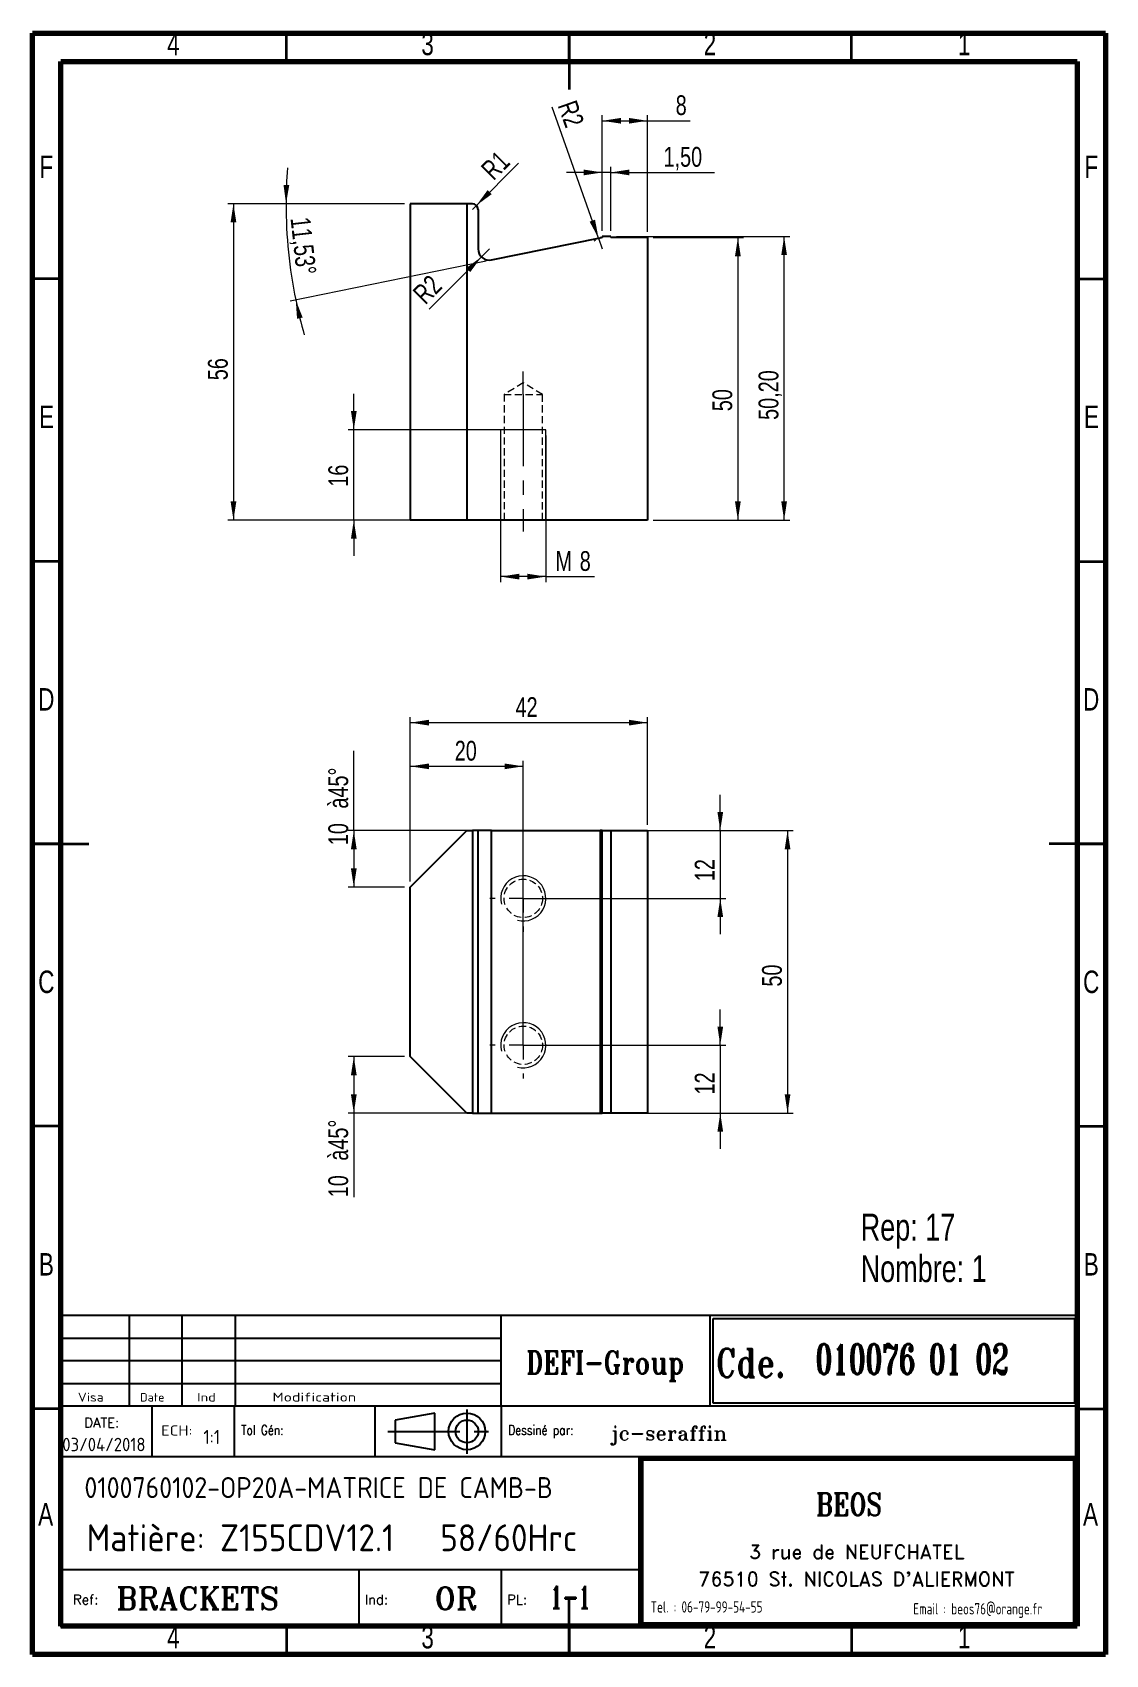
# Model space of a CAD drawing. Header units: millimetres. Extents: x 15 to 205, y 5 to 292.
import ezdxf

# ---------------------------------------------------------------- set-up
doc = ezdxf.new("R2010")
doc.units = ezdxf.units.MM
doc.linetypes.add('CENTERX2', pattern=[20.32, 12.7, -2.54, 2.54, -2.54])
doc.linetypes.add('HIDDEN', pattern=[1.905, 1.27, -0.635])
doc.layers.add('DIMENSIONS', color=176, linetype='Continuous')
doc.styles.add('SLDTEXTSTYLE0', font='TXT', dxfattribs={"width": 0.75})
doc.styles.add('SLDTEXTSTYLE1', font='ISOCP')
doc.styles.add('SLDTEXTSTYLE10', font='ISOCP', dxfattribs={"width": 1.147311})
doc.styles.add('SLDTEXTSTYLE11', font='ISOCP', dxfattribs={"width": 1.385904})
doc.styles.add('SLDTEXTSTYLE12', font='ISOCP', dxfattribs={"width": 1.246461})
doc.styles.add('SLDTEXTSTYLE13', font='ROMAND')
doc.styles.add('SLDTEXTSTYLE2', font='ROMANT', dxfattribs={"width": 0.8})
doc.styles.add('SLDTEXTSTYLE3', font='ISOCP', dxfattribs={"width": 0.8})
doc.styles.add('SLDTEXTSTYLE4', font='ROMANS', dxfattribs={"width": 0.8})
doc.styles.add('SLDTEXTSTYLE5', font='ROMANT')
doc.styles.add('SLDTEXTSTYLE6', font='ROMANS')
doc.styles.add('SLDTEXTSTYLE7', font='ROMANT', dxfattribs={"width": 0.65})
doc.styles.add('SLDTEXTSTYLE8', font='ISOCP', dxfattribs={"width": 1.446157})
doc.styles.add('SLDTEXTSTYLE9', font='ISOCP', dxfattribs={"width": 1.294402})
doc.dimstyles.new('SLDDIMSTYLE0', dxfattribs={"dimtxt": 3.5, "dimasz": 3.302, "dimexe": 0, "dimexo": 0.0625, "dimgap": 0.875, "dimtad": 1, "dimrnd": 1e-09, "dimzin": 12, "dimdsep": 46, "dimtxsty": 'SLDTEXTSTYLE0', "dimsah": 1, "dimcen": 0.09, "dimadec": 0, "dimazin": 3, "dimtfac": 1, "dimtofl": 0, "dimtmove": 0, "dimatfit": 3, "dimfxl": 1, "dimfrac": 2, "dimtolj": 1, "dimtzin": 12, "dimarcsym": 0})
doc.dimstyles.new('SLDDIMSTYLE1', dxfattribs={"dimtxt": 3.5, "dimasz": 3.302, "dimexe": 0, "dimexo": 0.0625, "dimgap": 0.875, "dimtad": 1, "dimrnd": 1e-09, "dimzin": 12, "dimdsep": 46, "dimtxsty": 'SLDTEXTSTYLE0', "dimsah": 1, "dimcen": 0.09, "dimadec": 0, "dimazin": 3, "dimtfac": 1, "dimtmove": 0, "dimatfit": 0, "dimfxl": 1, "dimfrac": 2, "dimtolj": 1, "dimtzin": 12, "dimarcsym": 0})
doc.dimstyles.new('SLDDIMSTYLE2', dxfattribs={"dimtxt": 3.5, "dimasz": 3.302, "dimexe": 0, "dimexo": 0.0625, "dimgap": 0.875, "dimtad": 1, "dimrnd": 1e-09, "dimzin": 12, "dimdsep": 46, "dimtxsty": 'SLDTEXTSTYLE0', "dimsah": 1, "dimcen": 0, "dimadec": 0, "dimazin": 3, "dimtfac": 1, "dimtofl": 0, "dimtmove": 0, "dimatfit": 3, "dimfxl": 1, "dimfrac": 2, "dimtolj": 1, "dimtzin": 12, "dimarcsym": 0})
doc.dimstyles.new('SLDDIMSTYLE3', dxfattribs={"dimtxt": 3.5, "dimasz": 3.302, "dimexe": 0, "dimexo": 0.0625, "dimgap": 0.875, "dimtad": 1, "dimdec": 4, "dimzin": 12, "dimdsep": 46, "dimtxsty": 'SLDTEXTSTYLE0', "dimsah": 1, "dimcen": 0.09, "dimazin": 3, "dimtfac": 1, "dimtofl": 0, "dimtmove": 0, "dimatfit": 3, "dimfxl": 1, "dimfrac": 2, "dimtolj": 1, "dimtzin": 12, "dimarcsym": 0})

# ---------------------------------------------------------------- blocks, each defined once
blk = doc.blocks.new('SW_NOTE_0')
at = {"color": 0, "linetype": 'Continuous', "lineweight": 0, "char_height": 4.763, "attachment_point": 1, "style": 'SLDTEXTSTYLE0'}
for s, insert in [('Rep: 17', (0, 6.14)), ('Nombre: 1', (0, -1.21))]:
    blk.add_mtext(s, dxfattribs=dict(at, insert=insert))
blk = doc.blocks.new('_D')
at = {"color": 7, "linetype": 'Continuous', "lineweight": 18}
for p, q in [((80.9, 261.8), (49.59, 261.8)), ((50.59, 261.8), (50.59, 205.8)), ((80.9, 205.8), (49.59, 205.8))]:
    blk.add_line(p, q, dxfattribs=at)
for points in [[(50.59, 261.8), (50.08, 258.5), (51.1, 258.5)], [(50.59, 205.8), (51.1, 209.1), (50.08, 209.1)]]:
    blk.add_solid(points, dxfattribs=at)
at = {"color": 7, "linetype": 'Continuous', "lineweight": 18, "insert": (46.08, 230.56), "char_height": 3.5, "attachment_point": 1, "rotation": 90, "style": 'SLDTEXTSTYLE0'}
blk.add_mtext('56', dxfattribs=at)
blk = doc.blocks.new('_D_1')
at = {"color": 7, "linetype": 'Continuous', "lineweight": 18}
for p, q in [((71.9, 221.8), (71.9, 228.15)), ((104.9, 221.8), (70.9, 221.8)), ((71.9, 205.8), (71.9, 221.8)), ((104.9, 205.8), (70.9, 205.8)), ((71.9, 205.8), (71.9, 199.45))]:
    blk.add_line(p, q, dxfattribs=at)
for points in [[(71.9, 221.8), (72.41, 225.1), (71.39, 225.1)], [(71.9, 205.8), (71.39, 202.5), (72.41, 202.5)]]:
    blk.add_solid(points, dxfattribs=at)
at = {"color": 7, "linetype": 'Continuous', "lineweight": 18, "insert": (67.39, 211.71), "char_height": 3.5, "attachment_point": 1, "rotation": 90, "style": 'SLDTEXTSTYLE0'}
blk.add_mtext('16', dxfattribs=at)
blk = doc.blocks.new('_D_2')
at = {"color": 7, "linetype": 'Continuous', "lineweight": 18}
for p, q in [((97.9, 220.8), (97.9, 194.8)), ((105.9, 220.8), (105.9, 194.8)), ((105.9, 195.8), (97.9, 195.8)), ((105.9, 195.8), (114.49, 195.8))]:
    blk.add_line(p, q, dxfattribs=at)
for points in [[(97.9, 195.8), (101.2, 195.29), (101.2, 196.31)], [(105.9, 195.8), (102.6, 196.31), (102.6, 195.29)]]:
    blk.add_solid(points, dxfattribs=at)
at = {"color": 7, "linetype": 'Continuous', "lineweight": 18, "char_height": 3.5, "attachment_point": 1, "style": 'SLDTEXTSTYLE0'}
for s, insert in [('M', (107.61, 200.31)), ('8', (111.9, 200.31))]:
    blk.add_mtext(s, dxfattribs=dict(at, insert=insert))
blk = doc.blocks.new('_D_3')
at = {"color": 7, "linetype": 'Continuous', "lineweight": 18}
for q in [(95.9, 253.8), (85.24, 243.14)]:
    blk.add_line((94.49, 252.39), q, dxfattribs=at)
blk.add_solid([(94.49, 252.39), (91.79, 250.41), (92.51, 249.69)], dxfattribs=at)
at = {"color": 7, "linetype": 'Continuous', "lineweight": 18, "insert": (82.09, 246.28), "char_height": 3.5, "attachment_point": 1, "rotation": 45, "style": 'SLDTEXTSTYLE0'}
blk.add_mtext('R2', dxfattribs=at)
blk = doc.blocks.new('_D_4')
at = {"color": 7, "linetype": 'Continuous', "lineweight": 18}
for q in [(101.08, 268.98), (92.9, 260.8)]:
    blk.add_line((93.61, 261.51), q, dxfattribs=at)
blk.add_solid([(93.61, 261.51), (96.3, 263.48), (95.58, 264.2)], dxfattribs=at)
at = {"color": 7, "linetype": 'Continuous', "lineweight": 18, "insert": (94.14, 268.25), "char_height": 3.5, "attachment_point": 1, "rotation": 45, "style": 'SLDTEXTSTYLE0'}
blk.add_mtext('R1', dxfattribs=at)
blk = doc.blocks.new('_D_5')
at = {"color": 7, "linetype": 'Continuous', "lineweight": 18}
for q in [(107.02, 278.89), (115.9, 253.8)]:
    blk.add_line((115.23, 255.69), q, dxfattribs=at)
blk.add_arc((115.9, 253.8), 2, 128.0998, 136.054, dxfattribs=at)
blk.add_solid([(115.23, 255.69), (114.61, 258.97), (113.65, 258.63)], dxfattribs=at)
at = {"color": 7, "linetype": 'Continuous', "lineweight": 18, "insert": (111.26, 280.39), "char_height": 3.5, "attachment_point": 1, "rotation": 289.4889, "style": 'SLDTEXTSTYLE0'}
blk.add_mtext('R2', dxfattribs=at)
blk = doc.blocks.new('_D_6')
at = {"color": 7, "linetype": 'Continuous', "lineweight": 18}
for p, q in [((115.9, 257), (115.9, 277.48)), ((115.9, 276.48), (123.9, 276.48)), ((123.9, 256.8), (123.9, 277.48)), ((123.9, 276.48), (131.48, 276.48))]:
    blk.add_line(p, q, dxfattribs=at)
for points in [[(115.9, 276.48), (119.2, 275.98), (119.2, 276.99)], [(123.9, 276.48), (120.6, 276.99), (120.6, 275.98)]]:
    blk.add_solid(points, dxfattribs=at)
at = {"color": 7, "linetype": 'Continuous', "lineweight": 18, "insert": (128.89, 281), "char_height": 3.5, "attachment_point": 1, "style": 'SLDTEXTSTYLE0'}
blk.add_mtext('8', dxfattribs=at)
blk = doc.blocks.new('_D_7')
at = {"color": 7, "linetype": 'Continuous', "lineweight": 18}
for p, q in [((115.9, 267.34), (109.55, 267.34)), ((115.9, 257), (115.9, 268.34)), ((117.4, 267.34), (115.9, 267.34)), ((117.4, 257), (117.4, 268.34)), ((117.4, 267.34), (135.79, 267.34))]:
    blk.add_line(p, q, dxfattribs=at)
for points in [[(115.9, 267.34), (112.6, 267.85), (112.6, 266.83)], [(117.4, 267.34), (120.7, 266.83), (120.7, 267.85)]]:
    blk.add_solid(points, dxfattribs=at)
at = {"color": 7, "linetype": 'Continuous', "lineweight": 18, "insert": (126.74, 271.85), "char_height": 3.5, "attachment_point": 1, "style": 'SLDTEXTSTYLE0'}
blk.add_mtext('1,50', dxfattribs=at)
blk = doc.blocks.new('_D_8')
at = {"color": 7, "linetype": 'Continuous', "lineweight": 18}
for p, q in [((124.9, 255.8), (140.9, 255.8)), ((139.9, 255.8), (139.9, 205.8)), ((124.9, 205.8), (140.9, 205.8))]:
    blk.add_line(p, q, dxfattribs=at)
for points in [[(139.9, 255.8), (139.39, 252.5), (140.41, 252.5)], [(139.9, 205.8), (140.41, 209.1), (139.39, 209.1)]]:
    blk.add_solid(points, dxfattribs=at)
at = {"color": 7, "linetype": 'Continuous', "lineweight": 18, "insert": (135.39, 225.08), "char_height": 3.5, "attachment_point": 1, "rotation": 90, "style": 'SLDTEXTSTYLE0'}
blk.add_mtext('50', dxfattribs=at)
blk = doc.blocks.new('_D_9')
at = {"color": 7, "linetype": 'Continuous', "lineweight": 18}
for p, q in [((118.4, 256), (149.09, 256)), ((148.09, 205.8), (148.09, 256)), ((124.9, 205.8), (149.09, 205.8))]:
    blk.add_line(p, q, dxfattribs=at)
for points in [[(148.09, 256), (147.58, 252.7), (148.59, 252.7)], [(148.09, 205.8), (148.59, 209.1), (147.58, 209.1)]]:
    blk.add_solid(points, dxfattribs=at)
at = {"color": 7, "linetype": 'Continuous', "lineweight": 18, "insert": (143.57, 223.54), "char_height": 3.5, "attachment_point": 1, "rotation": 90, "style": 'SLDTEXTSTYLE0'}
blk.add_mtext('50,20', dxfattribs=at)
blk = doc.blocks.new('_D_10')
at = {"color": 7, "linetype": 'Continuous', "lineweight": 18}
for p, q in [((80.9, 261.8), (58.9, 261.8)), ((95.32, 251.64), (60.64, 244.57))]:
    blk.add_line(p, q, dxfattribs=at)
for start, end in [(175.7321, 180), (180, 191.5347), (191.5347, 195.8026)]:
    blk.add_arc((145.1, 261.8), 85.2, start, end, dxfattribs=at)
for points in [[(59.9, 261.8), (60.47, 265.09), (59.46, 265.11)], [(61.62, 244.77), (61.85, 241.43), (62.84, 241.66)]]:
    blk.add_solid(points, dxfattribs=at)
at = {"color": 7, "linetype": 'Continuous', "lineweight": 18, "insert": (64.16, 259.6), "char_height": 3.5, "attachment_point": 1, "rotation": 276.3418, "style": 'SLDTEXTSTYLE0'}
blk.add_mtext('11,53°', dxfattribs=at)
blk = doc.blocks.new('_D_11')
at = {"color": 7, "linetype": 'Continuous', "lineweight": 18}
for p, q in [((81.9, 141.85), (81.9, 163.22)), ((81.9, 162.22), (101.9, 162.22)), ((101.9, 113.85), (101.9, 163.22))]:
    blk.add_line(p, q, dxfattribs=at)
for points in [[(81.9, 162.22), (85.2, 161.71), (85.2, 162.72)], [(101.9, 162.22), (98.6, 162.72), (98.6, 161.71)]]:
    blk.add_solid(points, dxfattribs=at)
at = {"color": 7, "linetype": 'Continuous', "lineweight": 18, "insert": (89.77, 166.73), "char_height": 3.5, "attachment_point": 1, "style": 'SLDTEXTSTYLE0'}
blk.add_mtext('20', dxfattribs=at)
blk = doc.blocks.new('_D_12')
at = {"color": 7, "linetype": 'Continuous', "lineweight": 18}
for p, q in [((71.9, 150.85), (71.9, 164.95)), ((95.3, 150.85), (70.9, 150.85)), ((71.9, 150.85), (71.9, 140.85)), ((80.9, 140.85), (70.9, 140.85))]:
    blk.add_line(p, q, dxfattribs=at)
for points in [[(71.9, 150.85), (71.39, 147.54), (72.41, 147.54)], [(71.9, 140.85), (72.41, 144.15), (71.39, 144.15)]]:
    blk.add_solid(points, dxfattribs=at)
at = {"color": 7, "linetype": 'Continuous', "lineweight": 18, "char_height": 3.5, "attachment_point": 1, "rotation": 90, "style": 'SLDTEXTSTYLE0'}
for s, insert in [('à45°', (67.39, 154.74)), ('10', (67.39, 148.26))]:
    blk.add_mtext(s, dxfattribs=dict(at, insert=insert))
blk = doc.blocks.new('_D_13')
at = {"color": 7, "linetype": 'Continuous', "lineweight": 18}
for p, q in [((80.9, 110.85), (70.9, 110.85)), ((71.9, 110.85), (71.9, 100.85)), ((95.3, 100.85), (70.9, 100.85)), ((71.9, 100.85), (71.9, 85.94))]:
    blk.add_line(p, q, dxfattribs=at)
for points in [[(71.9, 110.85), (71.39, 107.54), (72.41, 107.54)], [(71.9, 100.85), (72.41, 104.15), (71.39, 104.15)]]:
    blk.add_solid(points, dxfattribs=at)
at = {"color": 7, "linetype": 'Continuous', "lineweight": 18, "char_height": 3.5, "attachment_point": 1, "rotation": 90, "style": 'SLDTEXTSTYLE0'}
for s, insert in [('à45°', (67.39, 92.42)), ('10', (67.39, 85.94))]:
    blk.add_mtext(s, dxfattribs=dict(at, insert=insert))
blk = doc.blocks.new('_D_14')
at = {"color": 7, "linetype": 'Continuous', "lineweight": 18}
for p, q in [((136.78, 150.85), (136.78, 157.2)), ((116.5, 150.85), (137.78, 150.85)), ((136.78, 150.85), (136.78, 138.85)), ((102.9, 138.85), (137.78, 138.85)), ((136.78, 138.85), (136.78, 132.5))]:
    blk.add_line(p, q, dxfattribs=at)
for points in [[(136.78, 150.85), (137.29, 154.15), (136.28, 154.15)], [(136.78, 138.85), (136.28, 135.54), (137.29, 135.54)]]:
    blk.add_solid(points, dxfattribs=at)
at = {"color": 7, "linetype": 'Continuous', "lineweight": 18, "insert": (132.27, 141.89), "char_height": 3.5, "attachment_point": 1, "rotation": 90, "style": 'SLDTEXTSTYLE0'}
blk.add_mtext('12', dxfattribs=at)
blk = doc.blocks.new('_D_15')
at = {"color": 7, "linetype": 'Continuous', "lineweight": 18}
for p, q in [((136.78, 112.85), (136.78, 119.2)), ((102.9, 112.85), (137.78, 112.85)), ((136.78, 112.85), (136.78, 100.85)), ((116.5, 100.85), (137.78, 100.85)), ((136.78, 100.85), (136.78, 94.5))]:
    blk.add_line(p, q, dxfattribs=at)
for points in [[(136.78, 112.85), (137.29, 116.15), (136.28, 116.15)], [(136.78, 100.85), (136.28, 97.54), (137.29, 97.54)]]:
    blk.add_solid(points, dxfattribs=at)
at = {"color": 7, "linetype": 'Continuous', "lineweight": 18, "insert": (132.27, 104.13), "char_height": 3.5, "attachment_point": 1, "rotation": 90, "style": 'SLDTEXTSTYLE0'}
blk.add_mtext('12', dxfattribs=at)
blk = doc.blocks.new('_D_16')
at = {"color": 7, "linetype": 'Continuous', "lineweight": 18}
for p, q in [((81.9, 141.85), (81.9, 170.95)), ((81.9, 169.95), (123.9, 169.95)), ((123.9, 151.85), (123.9, 170.95))]:
    blk.add_line(p, q, dxfattribs=at)
for points in [[(81.9, 169.95), (85.2, 169.44), (85.2, 170.46)], [(123.9, 169.95), (120.6, 170.46), (120.6, 169.44)]]:
    blk.add_solid(points, dxfattribs=at)
at = {"color": 7, "linetype": 'Continuous', "lineweight": 18, "insert": (100.53, 174.46), "char_height": 3.5, "attachment_point": 1, "style": 'SLDTEXTSTYLE0'}
blk.add_mtext('42', dxfattribs=at)
blk = doc.blocks.new('_D_17')
at = {"color": 7, "linetype": 'Continuous', "lineweight": 18}
for p, q in [((124.9, 150.85), (149.7, 150.85)), ((148.7, 150.85), (148.7, 100.85)), ((124.9, 100.85), (149.7, 100.85))]:
    blk.add_line(p, q, dxfattribs=at)
for points in [[(148.7, 150.85), (148.19, 147.54), (149.2, 147.54)], [(148.7, 100.85), (149.2, 104.15), (148.19, 104.15)]]:
    blk.add_solid(points, dxfattribs=at)
at = {"color": 7, "linetype": 'Continuous', "lineweight": 18, "insert": (144.18, 123.23), "char_height": 3.5, "attachment_point": 1, "rotation": 90, "style": 'SLDTEXTSTYLE0'}
blk.add_mtext('50', dxfattribs=at)
blk = doc.blocks.new('SW_CENTERMARKSYMBOL_0')
at = {"color": 0, "linetype": 'Continuous', "lineweight": 0}
for p, q in [((0, 5), (0, 5.9)), ((-5, 0), (-5.9, 0)), ((0, 0), (-2.5, 0)), ((0, 0), (0, 2.5)), ((0, 0), (0, -2.5)), ((0, 0), (2.5, 0)), ((5, 0), (5.9, 0)), ((0, -5), (0, -5.9))]:
    blk.add_line(p, q, dxfattribs=at)
blk = doc.blocks.new('SW_CENTERMARKSYMBOL_1')
at = {"color": 0, "linetype": 'Continuous', "lineweight": 0}
for p, q in [((0, 5), (0, 5.9)), ((-5, 0), (-5.9, 0)), ((0, 0), (-2.5, 0)), ((0, 0), (0, 2.5)), ((0, 0), (0, -2.5)), ((0, 0), (2.5, 0)), ((5, 0), (5.9, 0)), ((0, -5), (0, -5.9))]:
    blk.add_line(p, q, dxfattribs=at)

msp = doc.modelspace()

# ---------------------------------------------------------------- linework, layer by layer
at = {"color": 7, "linetype": 'Continuous', "lineweight": 70}
for p, q in [((15, 5), (15, 292)), ((15, 292), (205, 292)), ((205, 292), (205, 5)), ((20, 10), (20, 287)), ((20, 287), (200, 287)), ((200, 287), (200, 10)), ((200, 10), (20, 10)), ((205, 5), (15, 5))]:
    msp.add_line(p, q, dxfattribs=at)
at = {"color": 7, "linetype": 'Continuous', "lineweight": 35}
for p, q in [((60, 287), (60, 292)), ((110, 292.001), (110, 281.999)), ((110, 287), (110, 292)), ((160, 287), (160, 292)), ((20, 248.5), (15, 248.5)), ((200, 248.5), (205, 248.5)), ((20, 198.5), (15, 198.5)), ((200, 198.5), (205, 198.5)), ((14.999, 148.5), (25.001, 148.5)), ((20, 148.5), (15, 148.5)), ((205.001, 148.5), (194.999, 148.5)), ((200, 148.5), (205, 148.5)), ((20, 98.5), (15, 98.5)), ((200, 98.5), (205, 98.5)), ((20, 48.5), (15, 48.5)), ((200, 48.5), (205, 48.5)), ((110, 4.999), (110, 15.001)), ((60, 10), (60, 5)), ((110, 10), (110, 5)), ((160, 10), (160, 5))]:
    msp.add_line(p, q, dxfattribs=at)
at = {"color": 7, "linetype": 'Continuous', "lineweight": 25}
for p, q in [((81.90139, 261.80218), (81.90139, 205.80218)), ((91.90139, 261.80218), (81.90139, 261.80218)), ((91.90139, 261.80218), (91.90139, 205.80218)), ((92.90139, 261.80218), (91.90139, 261.80218)), ((93.90139, 260.80218), (93.90139, 253.80295)), ((96.30132, 251.84334), (115.50147, 255.76178)), ((115.9014, 256.00218), (115.9014, 255.80218)), ((117.40139, 256.00218), (115.9014, 256.00218)), ((117.40139, 256.00218), (117.40139, 255.80218)), ((123.90139, 255.80218), (117.40139, 255.80218)), ((123.90139, 255.80218), (123.90139, 205.80218)), ((91.90139, 205.80218), (81.90139, 205.80218)), ((123.90139, 205.80218), (91.90139, 205.80218)), ((81.90139, 140.8467), (91.90139, 150.8467)), ((91.90139, 150.8467), (92.90139, 150.8467)), ((92.90139, 150.8467), (92.90139, 100.8467)), ((93.90139, 150.8467), (92.90139, 150.8467)), ((93.90139, 100.8467), (93.90139, 150.8467)), ((96.30132, 150.8467), (93.90139, 150.8467)), ((96.30132, 100.8467), (96.30132, 150.8467)), ((96.30132, 150.8467), (115.50147, 150.8467)), ((115.50147, 150.8467), (115.50147, 100.8467)), ((115.9014, 150.8467), (115.50147, 150.8467)), ((115.9014, 100.8467), (115.9014, 150.8467)), ((115.9014, 150.8467), (117.40139, 150.8467)), ((117.40139, 150.8467), (117.40139, 100.8467)), ((117.40139, 150.8467), (123.90139, 150.8467)), ((123.90139, 150.8467), (123.90139, 100.8467)), ((81.90139, 110.8467), (81.90139, 140.8467)), ((91.90139, 100.8467), (81.90139, 110.8467)), ((92.90139, 100.8467), (91.90139, 100.8467)), ((92.90139, 100.8467), (93.90139, 100.8467)), ((93.90139, 100.8467), (96.30132, 100.8467)), ((96.30132, 100.8467), (115.50147, 100.8467)), ((115.50147, 100.8467), (115.9014, 100.8467)), ((117.40139, 100.8467), (115.9014, 100.8467)), ((123.90139, 100.8467), (117.40139, 100.8467))]:
    msp.add_line(p, q, dxfattribs=at)
at = {"color": 7, "linetype": 'HIDDEN', "lineweight": 18}
for p, q in [((101.90139, 230.0951), (98.50139, 228.05218)), ((105.30139, 228.05218), (101.90139, 230.0951)), ((98.50139, 228.05218), (105.30139, 228.05218)), ((98.50139, 228.05218), (98.50139, 205.80218)), ((105.30139, 205.80218), (105.30139, 228.05218)), ((105.90139, 221.80218), (97.90139, 221.80218)), ((105.90139, 221.80218), (97.90139, 221.80218))]:
    msp.add_line(p, q, dxfattribs=at)
at = {"color": 7, "linetype": 'CENTERX2', "lineweight": 18}
for q in [(101.90139, 232.0951), (101.90139, 203.80218)]:
    msp.add_line((101.90139, 228.05218), q, dxfattribs=at)
at = {"color": 7, "linetype": 'Continuous', "lineweight": 18}
for p, q in [((97.90139, 205.80218), (97.90139, 221.80218)), ((97.90139, 205.80218), (97.90139, 221.80218)), ((105.90139, 205.80218), (105.90139, 221.80218)), ((105.90139, 205.80218), (105.90139, 221.80218))]:
    msp.add_line(p, q, dxfattribs=at)
at = {"color": 7, "linetype": 'Continuous', "lineweight": 50}
msp.add_line((20, 65.25), (20, 10), dxfattribs=at)
at = {"color": 7, "linetype": 'HIDDEN', "lineweight": 18}
for centre in [(101.90139, 138.8467), (101.90139, 112.8467)]:
    msp.add_circle(centre, 3.4, dxfattribs=at)
at = {"color": 7, "linetype": 'Continuous', "lineweight": 25}
for centre, radius, start, end in [((92.90139, 260.80218), 1, 0, 90), ((115.90139, 253.80218), 2, 90, 101.5347423), ((95.90139, 253.80295), 2, 180, 281.5347423)]:
    msp.add_arc(centre, radius, start, end, dxfattribs=at)
at = {"color": 7, "linetype": 'Continuous', "lineweight": 18}
for centre in [(101.90139, 138.8467), (101.90139, 112.8467)]:
    msp.add_arc(centre, 4, 255, 195, dxfattribs=at)
at = {"layer": 'DIMENSIONS', "color": 3}
for p, q in [((98, 65), (19.92476, 65)), ((32.19244, 49), (32.19244, 65)), ((41.49782, 49), (41.49782, 65)), ((50.96646, 49), (50.96646, 65)), ((20, 61), (98, 61)), ((98, 57), (20, 57)), ((20, 53), (98, 53))]:
    msp.add_line(p, q, dxfattribs=at)
at = {"layer": 'DIMENSIONS', "color": 6}
for p, q in [((19.92476, 65), (19.92476, 10)), ((200, 10), (200, 65)), ((200, 40), (122.38409, 40)), ((122.38409, 40), (122.38409, 10)), ((199.8, 39.8), (122.58409, 39.8)), ((122.58409, 39.8), (122.58409, 10.2)), ((199.6, 39.6), (122.78409, 39.6)), ((122.78409, 39.6), (122.78409, 10.4)), ((199.4, 39.4), (122.98409, 39.4)), ((122.98409, 39.4), (122.98409, 10.6)), ((199.4, 10.6), (199.4, 39.4)), ((199.6, 10.4), (199.6, 39.6)), ((199.8, 10.2), (199.8, 39.8)), ((19.92476, 10), (200, 10)), ((122.58409, 10.2), (199.8, 10.2)), ((122.78409, 10.4), (199.6, 10.4)), ((122.98409, 10.6), (199.4, 10.6))]:
    msp.add_line(p, q, dxfattribs=at)
at = {"layer": 'DIMENSIONS', "color": 1}
for p, q in [((200, 65), (98, 65)), ((98, 49), (98, 65)), ((135, 49), (135, 65)), ((135.5, 49.5), (135.5, 64.5)), ((135.5, 64.5), (199.5, 64.5)), ((199.5, 64.5), (199.5, 49.5)), ((20, 49), (200, 49)), ((36.11049, 49), (36.11049, 40)), ((50.73069, 49), (50.73069, 40)), ((75.62034, 49), (75.62034, 40)), ((98, 49), (98, 40)), ((199.5, 49.5), (135.5, 49.5)), ((122.38409, 40), (20, 40)), ((122.38409, 20), (20, 20)), ((72.79154, 20), (72.79154, 10)), ((98, 20), (98, 10))]:
    msp.add_line(p, q, dxfattribs=at)
at = {"layer": 'DIMENSIONS'}
for p, q in [((135.5, 49.5), (135.5, 64.5)), ((135.5, 64.5), (199.5, 64.5)), ((199.5, 64.5), (199.5, 49.5)), ((199.5, 49.5), (135.5, 49.5))]:
    msp.add_line(p, q, dxfattribs=at)
at = {"layer": 'DIMENSIONS', "color": 7}
for p, q in [((86.24368, 47.75), (79.24368, 46.5)), ((79.24368, 46.5), (79.24368, 42.5)), ((86.24368, 41.25), (86.24368, 47.75)), ((79.24368, 42.5), (86.24368, 41.25))]:
    msp.add_line(p, q, dxfattribs=at)
at = {"layer": 'DIMENSIONS', "color": 3, "linetype": 'CENTERX2'}
for p, q in [((91.93393, 48.34798), (91.93393, 40.51332)), ((77.94646, 44.5), (96.20111, 44.5))]:
    msp.add_line(p, q, dxfattribs=at)
at = {"layer": 'DIMENSIONS', "color": 7}
for radius in [3.25, 2]:
    msp.add_circle((91.93393, 44.5), radius, dxfattribs=at)

# ---------------------------------------------------------------- block references
at = {"color": 7, "linetype": 'Continuous', "lineweight": 0}
for name, p in [('SW_CENTERMARKSYMBOL_0', (101.90139, 138.8467)), ('SW_CENTERMARKSYMBOL_1', (101.90139, 112.8467)), ('SW_NOTE_0', (161.65096, 76.90087))]:
    msp.add_blockref(name, p, dxfattribs=at)

# ---------------------------------------------------------------- texts
at = {"color": 7, "linetype": 'Continuous', "lineweight": 0, "char_height": 3.96875, "attachment_point": 2, "style": 'SLDTEXTSTYLE0'}
for s, insert in [('4', (39.96004, 292.06015)), ('3', (84.96004, 292.06015)), ('2', (134.96004, 292.06015)), ('1', (179.96004, 292.06015)), ('F', (17.45774, 270.31015)), ('F', (202.45774, 270.31015)), ('E', (17.50781, 226.06015)), ('E', (202.50781, 226.06015)), ('D', (17.45269, 176.06015)), ('D', (202.45269, 176.06015)), ('C', (17.45866, 126.06015)), ('C', (202.45866, 126.06015)), ('B', (17.4706, 76.06015)), ('B', (202.4706, 76.06015)), ('A', (17.33969, 31.81015)), ('A', (202.33969, 31.81015)), ('4', (39.96004, 10.06015)), ('3', (84.96004, 10.06015)), ('2', (134.96004, 10.06015)), ('1', (179.96004, 10.06015))]:
    msp.add_mtext(s, dxfattribs=dict(at, insert=insert))
at = {"layer": 'DIMENSIONS'}
for s, insert, char_height, attachment_point, style in [('DEFI-Group', (116.4195, 58.70072), 4, 2, 'SLDTEXTSTYLE2'), ('Cde.', (136, 59.12589), 5, 1, 'SLDTEXTSTYLE2'), ('010076 01 02', (153.66605, 59.93983), 5.2916667, 1, 'SLDTEXTSTYLE7'), ('Visa', (23.04116, 51.34751), 1.567052, 1, 'SLDTEXTSTYLE12'), ('Date', (34.06736, 51.28334), 1.492431, 1, 'SLDTEXTSTYLE10'), ('Ind', (44.17125, 51.28334), 1.492431, 1, 'SLDTEXTSTYLE11'), ('Modification', (57.48919, 51.34751), 1.5670523, 1, 'SLDTEXTSTYLE8'), ('DATE:', (24.15647, 46.91526), 1.727675, 1, 'SLDTEXTSTYLE6'), ('03/04/2018', (20.28608, 43.36811), 2.38125, 1, 'SLDTEXTSTYLE1'), ('ECH:', (37.78774, 45.55991), 1.814059, 1, 'SLDTEXTSTYLE9'), ('1:1', (45.26275, 44.76372), 2.5, 1, 'SLDTEXTSTYLE1'), ('Tol Gén:', (51.95157, 45.59841), 1.727675, 1, 'SLDTEXTSTYLE4'), ('Dessiné par:', (99.22087, 45.59841), 1.7276752, 1, 'SLDTEXTSTYLE4'), ('jc-seraffin', (117.35515, 45.41997), 2.5, 1, 'SLDTEXTSTYLE5'), ('0100760102-OP20A-MATRICE DE CAMB-B', (24.20608, 36.40413), 3.7041667, 1, 'SLDTEXTSTYLE1'), ('BEOS', (159.57079, 33.59488), 4, 2, 'SLDTEXTSTYLE2'), ('Matière: Z155CDV12.1   58/60Hrc', (24.60273, 28.05319), 4.7625, 1, 'SLDTEXTSTYLE1'), ('3 rue de NEUFCHATEL', (160.90924, 24.44835), 2.5, 2, 'SLDTEXTSTYLE13'), ("76510 St. NICOLAS D'ALIERMONT", (160.90254, 19.62324), 2.5, 2, 'SLDTEXTSTYLE13'), ('Ref:', (22.16807, 15.59841), 1.727675, 1, 'SLDTEXTSTYLE6'), ('BRACKETS', (29.83863, 16.95138), 4, 1, 'SLDTEXTSTYLE5'), ('Ind:', (73.82565, 15.59841), 1.727675, 1, 'SLDTEXTSTYLE6'), ('OR', (86.19394, 16.95138), 4, 1, 'SLDTEXTSTYLE5'), ('PL:', (99.03411, 15.59841), 1.727675, 1, 'SLDTEXTSTYLE6'), ('1-1', (106.65089, 17.17305), 4, 1, 'SLDTEXTSTYLE7'), ('Tel. : 06-79-99-54-55', (134.36027, 14.42858), 2, 2, 'SLDTEXTSTYLE3'), ('Email : beos76@orange.fr', (182.37248, 14.0972), 2, 2, 'SLDTEXTSTYLE3')]:
    msp.add_mtext(s, dxfattribs=dict(at, insert=insert, char_height=char_height, attachment_point=attachment_point, style=style))

# ---------------------------------------------------------------- dimensions: what is measured, and where the dimension line sits
at = {"color": 7, "linetype": 'Continuous', "lineweight": 18}
for center, mpoint, picture, middle in [((115.90139, 253.80218), (115.23414, 255.68759), '_D_5', (107.87415, 276.48436)), ((92.90139, 260.80218), (93.6085, 261.50928), '_D_4', (99.43888, 267.33967)), ((95.90139, 253.80295), (94.48718, 252.38874), '_D_3', (86.94676, 244.84832))]:
    dim = msp.add_radius_dim(center=center, mpoint=mpoint, dimstyle='SLDDIMSTYLE2', dxfattribs=at)
    dim.commit()
    dim.dimension.update_dxf_attribs({"geometry": picture, "text_midpoint": middle, "dimtype": 164})
for base, p1, p2, dimstyle, picture, middle in [((123.90139, 276.48435), (115.90139, 256.00218), (123.90139, 255.80218), 'SLDDIMSTYLE0', '_D_6', (130.18599, 276.48435)), ((115.90139, 267.33966), (117.40139, 256.00218), (115.90139, 256.00218), 'SLDDIMSTYLE1', '_D_7', (131.26755, 267.33966)), ((123.90139, 169.9496), (81.90139, 140.8467), (123.90139, 150.8467), 'SLDDIMSTYLE0', '_D_16', (103.11937, 169.9496)), ((101.90139, 162.21601), (81.90139, 140.8467), (101.90139, 112.8467), 'SLDDIMSTYLE1', '_D_11', (92.35299, 162.21601))]:
    dim = msp.add_linear_dim(base=base, p1=p1, p2=p2, dimstyle=dimstyle, dxfattribs=at)
    dim.commit()
    dim.dimension.update_dxf_attribs({"geometry": picture, "text_midpoint": middle, "dimtype": 160})
dim = msp.add_angular_dim_2l(base=(60.33266, 253.24069), line1=((91.90139, 261.80218), (81.90139, 261.80218)), line2=((96.30132, 251.84334), (115.50147, 255.76178)), dimstyle='SLDDIMSTYLE3', dxfattribs=at)
dim.commit()
dim.dimension.update_dxf_attribs({"geometry": '_D_10', "text_midpoint": (60.42274, 252.39134), "dimtype": 162})
for base, p1, p2, dimstyle, picture, middle in [((50.58779, 205.80218), (81.90139, 261.80218), (81.90139, 205.80218), 'SLDDIMSTYLE0', '_D', (50.58779, 233.15073)), ((148.0853, 256.00218), (123.90139, 205.80218), (117.40139, 256.00218), 'SLDDIMSTYLE0', '_D_9', (148.0853, 229.36341)), ((139.90139, 205.80218), (123.90139, 255.80218), (123.90139, 205.80218), 'SLDDIMSTYLE0', '_D_8', (139.90139, 227.66676)), ((71.90139, 221.80218), (105.90139, 205.80218), (105.90139, 221.80218), 'SLDDIMSTYLE1', '_D_1', (71.90139, 214.29748)), ((136.78324, 138.8467), (115.50147, 150.8467), (101.90139, 138.8467), 'SLDDIMSTYLE1', '_D_14', (136.78324, 144.47424)), ((148.69509, 100.8467), (123.90139, 150.8467), (123.90139, 100.8467), 'SLDDIMSTYLE0', '_D_17', (148.69509, 125.81761)), ((136.78324, 100.8467), (101.90139, 112.8467), (115.50147, 100.8467), 'SLDDIMSTYLE1', '_D_15', (136.78324, 106.71612))]:
    dim = msp.add_linear_dim(base=base, p1=p1, p2=p2, angle=90, dimstyle=dimstyle, dxfattribs=at)
    dim.commit()
    dim.dimension.update_dxf_attribs({"geometry": picture, "text_midpoint": middle, "dimtype": 160})
dim = msp.add_linear_dim(base=(97.90139, 195.80218), p1=(105.90139, 221.80218), p2=(97.90139, 221.80218), text='M8<>', dimstyle='SLDDIMSTYLE0', dxfattribs=at)
dim.commit()
dim.dimension.update_dxf_attribs({"geometry": '_D_2', "text_midpoint": (111.04892, 195.80218), "dimtype": 160})
for base, p1, p2, picture, middle in [((71.90139, 140.8467), (96.30132, 150.8467), (81.90139, 140.8467), '_D_12', (71.90139, 156.60537)), ((71.90139, 100.8467), (81.90139, 110.8467), (96.30132, 100.8467), '_D_13', (71.90139, 94.28171))]:
    dim = msp.add_linear_dim(base=base, p1=p1, p2=p2, angle=90, text='<> à45°', dimstyle='SLDDIMSTYLE0', dxfattribs=at)
    dim.commit()
    dim.dimension.update_dxf_attribs({"geometry": picture, "text_midpoint": middle, "dimtype": 160})

doc.saveas('drawing.dxf')
